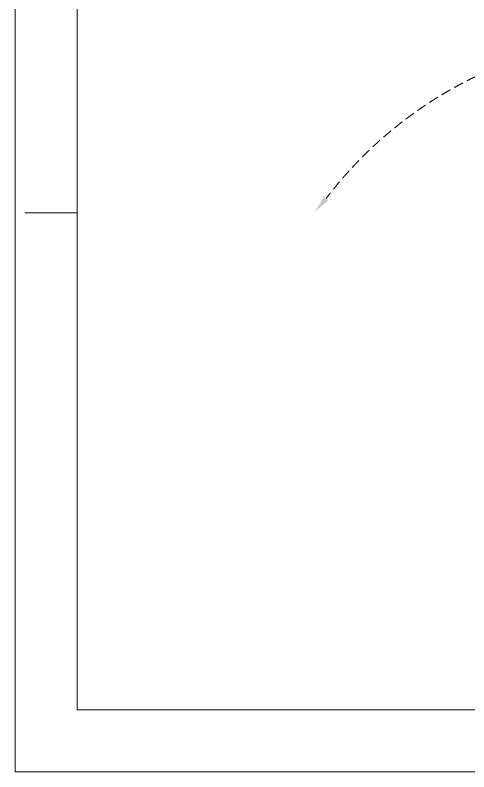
# Model space of a CAD drawing. Header units: millimetres. Extents: x -186 to 966092, y 1050 to 737262.
# Drawn here: x -186 to 149146, y 1050 to 250243 of the extents above; entities that cross this region are included whole.
import ezdxf
from ezdxf.enums import TextEntityAlignment as Align

# ---------------------------------------------------------------- set-up
doc = ezdxf.new("R2010")
doc.units = ezdxf.units.MM
doc.header["$LTSCALE"] = 25.4
doc.linetypes.add('DASHED', pattern=[0.75, 0.5, -0.25])
doc.layers.add('Title Block', color=7, linetype='Continuous', lineweight=5)
doc.styles.add('ACANSTS', font='romans.shx', dxfattribs={"height": 25.4})
doc.styles.add('Roman', font='arial.ttf')

# ---------------------------------------------------------------- blocks, each defined once
blk = doc.blocks.new('LONE STAR BLOWER TITLE BLOCK (SIZE A)')
at = {"layer": 'Title Block', "lineweight": 15}
for p, q in [((0, 457.2), (0, 0)), ((12.7, 444.5), (12.7, 12.7)), ((1.98, 114.3), (12.7, 114.3)), ((12.7, 12.7), (587.38, 12.7)), ((0, 0), (600.08, 0))]:
    blk.add_line(p, q, dxfattribs=at)
at = {"layer": 'Title Block', "lineweight": 15, "style": 'ACANSTS'}
for tag, p, height in [('DRAWN_BY', (375.45, 58.16), 3.43), ('DRAWN_DATE', (402.66, 58.47), 3.43), ('DRAWING_SUBTITLE', (450.18, 50.21), 5.14), ('CHECKED_BY', (376.02, 49.37), 3.43), ('CHECK_DATE', (402.18, 49.5), 3.43), ('ENGINEER', (375.87, 40.95), 3.43), ('ENG_DATE', (401.95, 40.92), 3.43), ('DRAWING_SUBTITLE', (450.12, 39.35), 5.14), ('MANUFACTURING', (375.76, 32.38), 3.43), ('MFG_DATE', (401.98, 32.46), 3.43), ('CONTROL', (375.76, 23.81), 3.43), ('CONTROL_DATE', (401.98, 23.88), 3.43), ('CAGE_CODE', (455.36, 23.27), 3.43), ('MODEL_FILE_NAME', (230.14, 15.52), 3.43), ('APPROVED_BY', (375.47, 14.54), 3.43), ('APPROVAL_DATE', (401.77, 14.47), 3.43)]:
    blk.add_attdef(tag, p, '', height=height, dxfattribs=at)
at = {"layer": 'Title Block', "lineweight": 15, "style": 'Roman', "flags": 8}
for tag, height, p in [('DWG_NUMBER', 7.14, (484.29, 29.15)), ('SCALE', 3.43, (459.83, 17.88)), ('SHEETNUMBER', 3.43, (539.89, 17.88)), ('TOTA_SHEETS', 3.43, (556.11, 17.82))]:
    blk.add_attdef(tag, text='', height=height, dxfattribs=at).set_placement(p, align=Align.TOP_LEFT)
at = {"layer": 'Title Block', "lineweight": 15, "style": 'ACANSTS'}
blk.add_attdef('REVISION', text='', height=3.43, dxfattribs=at).set_placement((580.38, 22.69), align=Align.CENTER)

msp = doc.modelspace()

# ---------------------------------------------------------------- linework, layer by layer
at = {"color": 7, "linetype": 'DASHED', "lineweight": 5, "ltscale": 250}
msp.add_arc((210504.71, 107358.64), 136182.84, 41.5652932, 142.6667177, dxfattribs=at)
at = {"color": 7, "linetype": 'Continuous', "lineweight": 5}
msp.add_solid([(102971.57, 189313.42), (98422.7, 185454.29), (101474.08, 190580.13)], dxfattribs=at)
msp.add_solid([(102971.57, 189313.42), (98422.7, 185454.29), (101474.08, 190580.13)], dxfattribs=at)

# ---------------------------------------------------------------- block references
at = {"xscale": 1610.262423542551, "yscale": 1610.262423542551, "zscale": 1610.262423542551}
msp.add_blockref('LONE STAR BLOWER TITLE BLOCK (SIZE A)', (-185.91, 1049.85), dxfattribs=at)

doc.saveas('drawing.dxf')
